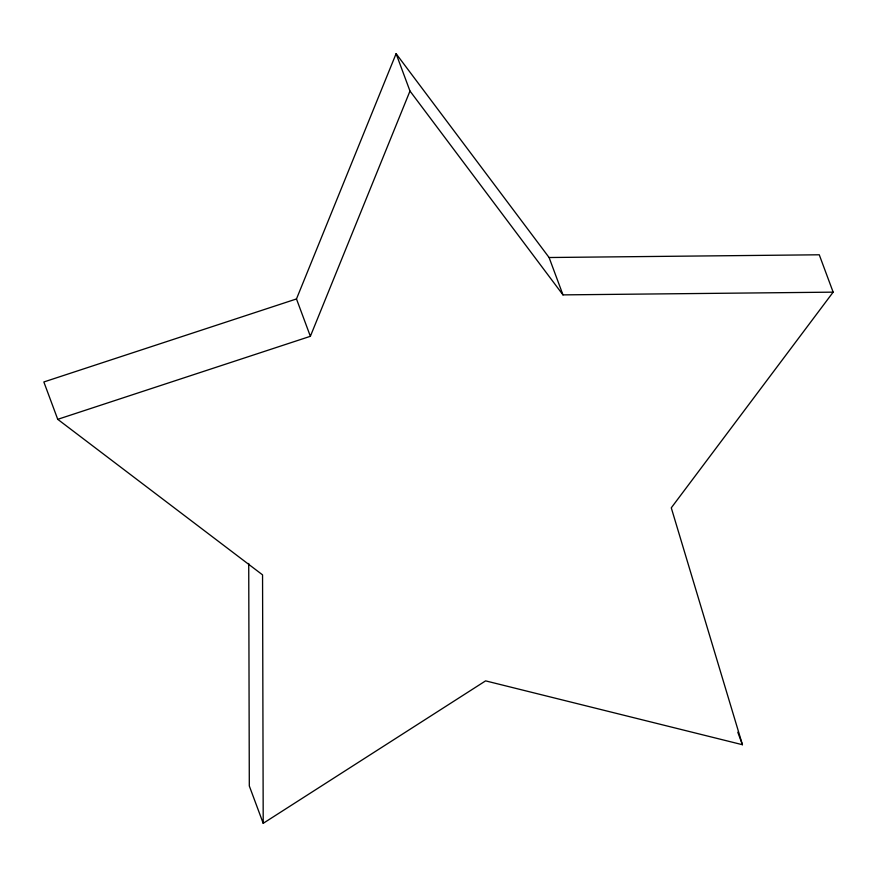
<?xml version="1.0" encoding="UTF-8"?>
<svg xmlns="http://www.w3.org/2000/svg" width="877" height="877" viewBox="0 0 877 877"><rect width="100%" height="100%" fill="white"/><g stroke="black" fill="none" stroke-linecap="round" stroke-linejoin="round"><path stroke-width="1.32" d="M296.481 298.947L43.85 381.966L57.739 419.327L310.37 336.308L296.481 298.947L396.097 53.683L549.09 257.52L562.979 294.88L833.15 292.151L819.261 254.79L549.09 257.52M310.37 336.308L409.987 91.044L396.097 53.683M833.15 292.151L671.278 507.827L742.435 744.716L485.606 680.87L263.21 823.317L249.309 785.956L248.728 563.44M57.739 419.327L262.552 574.863L263.21 823.317M409.987 91.044L562.979 294.88M737.798 732.262L742.435 744.716"/></g></svg>
